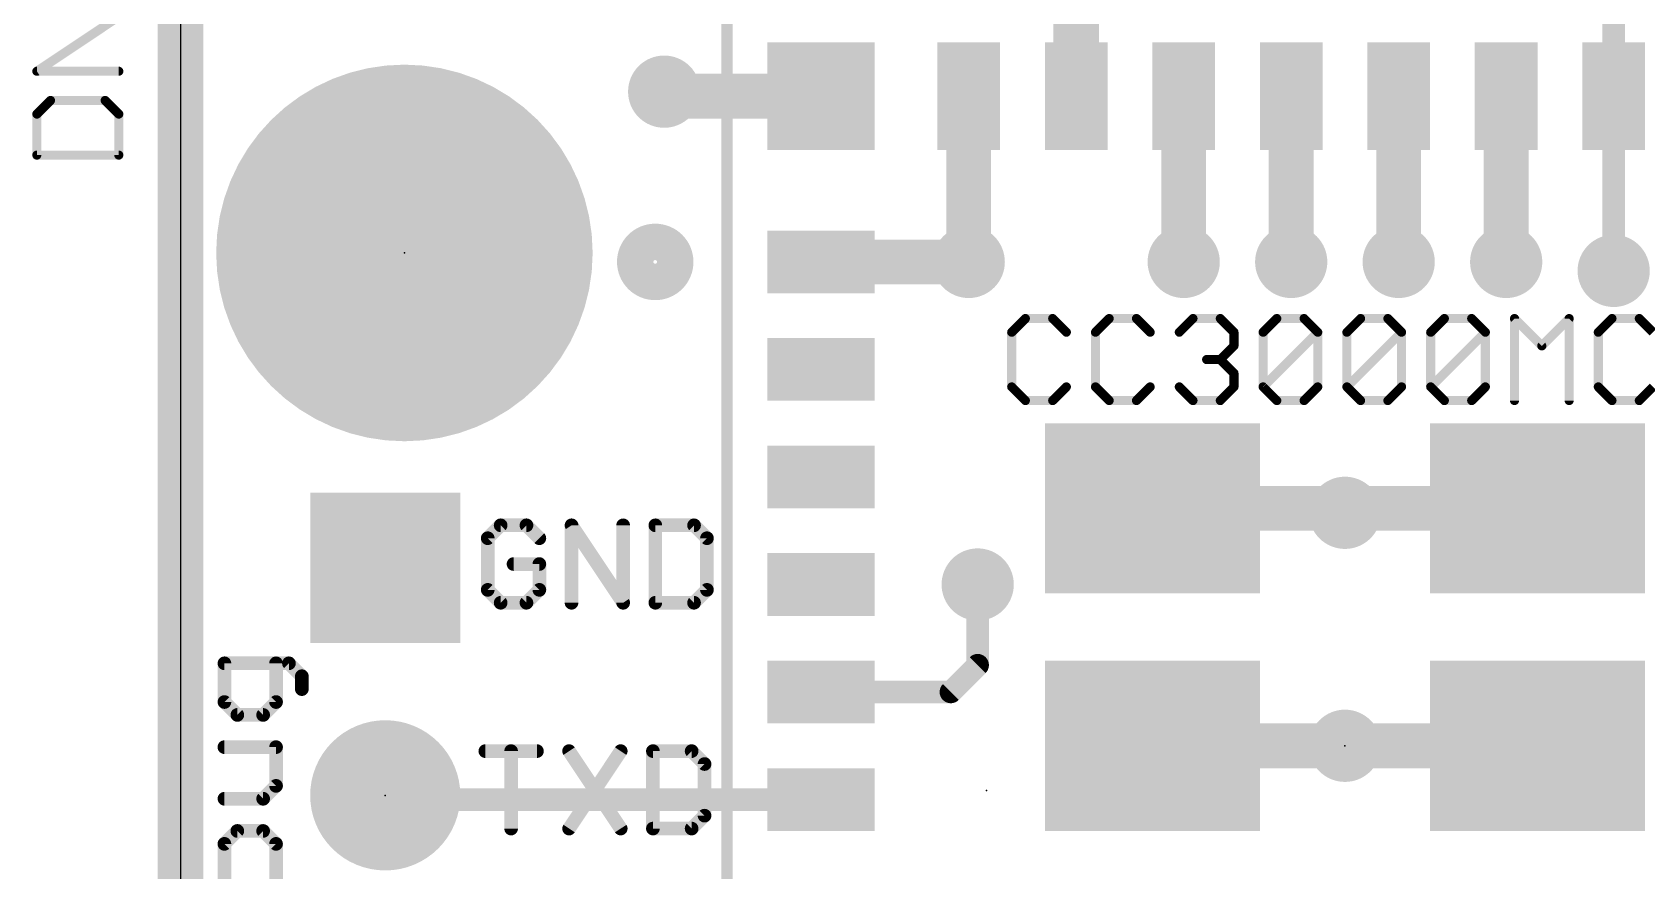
# Model space of a CAD drawing. Extents: x -4.9 to 29.4, y -4.6 to 44.6.
# Drawn here: x -1.65 to 16.37, y 19.61 to 28.96 of the extents above; entities that cross this region are included whole.
import ezdxf

# ---------------------------------------------------------------- set-up
doc = ezdxf.new("R2010")
doc.units = 0
for name, color, linetype in [('1', 12, 'CONTINUOUS'), ('17', 110, 'CONTINUOUS'), ('18', 110, 'CONTINUOUS'), ('20', 53, 'CONTINUOUS'), ('21', 40, 'CONTINUOUS'), ('23', 53, 'CONTINUOUS'), ('24', 53, 'CONTINUOUS'), ('27', 253, 'CONTINUOUS'), ('39', 12, 'CONTINUOUS'), ('40', 132, 'CONTINUOUS'), ('41', 12, 'CONTINUOUS'), ('42', 132, 'CONTINUOUS')]:
    doc.layers.add(name, color=color, linetype=linetype)

# ---------------------------------------------------------------- blocks, each defined once
blk = doc.blocks.new('SQUAREP')
blk.add_solid([(-0.5, -0.5), (0.5, -0.5), (-0.5, 0.5), (0.5, 0.5)])
blk = doc.blocks.new('ROUNDP')
at = {"const_width": 0.5}
blk.add_lwpolyline([(0, -0.25, 1), (0, 0.25, 1), (0, -0.25)], format="xyb", dxfattribs=at)
blk = doc.blocks.new('RECT')
blk.add_solid([(-0.5, -0.5), (0.5, -0.5), (-0.5, 0.5), (0.5, 0.5)])
blk = doc.blocks.new('ROUNDV')
at = {"const_width": 0.5}
blk.add_lwpolyline([(0, -0.25, 1), (0, 0.25, 1), (0, -0.25)], format="xyb", dxfattribs=at)

msp = doc.modelspace()

# ---------------------------------------------------------------- linework, layer by layer
at = {"layer": '1'}
for points, const_width in [([(0, 3), (0, 37)], 0.508), ([(10, 28.25), (10, 31.992)], 0.508), ([(16, 29.2), (16, 28.25)], 0.25), ([(5.45, 28.25), (5.4, 28.3)], 0.5), ([(7.15, 28.25), (5.45, 28.25)], 0.5), ([(8.8, 28.25), (8.8, 26.4)], 0.5), ([(11.2, 28.25), (11.2, 26.4)], 0.5), ([(12.4, 28.25), (12.4, 26.4)], 0.5), ([(13.6, 28.25), (13.6, 26.4)], 0.5), ([(14.8, 28.25), (14.8, 26.4)], 0.5), ([(16, 28.25), (16, 26.3)], 0.25), ([(7.15, 26.4), (8.8, 26.4)], 0.5), ([(10.85, 23.65), (12.95, 23.65)], 0.5), ([(12.95, 23.65), (13, 23.6)], 0.5), ([(13.05, 23.65), (13, 23.6)], 0.5), ([(15.15, 23.65), (13.05, 23.65)], 0.5), ([(8.9, 21.9), (8.9, 22.8)], 0.25), ([(8.6, 21.6), (8.9, 21.9)], 0.25), ([(7.15, 21.6), (8.6, 21.6)], 0.25), ([(10.85, 21), (13, 21)], 0.5), ([(15.15, 21), (13, 21)], 0.5), ([(2.286, 20.4), (2.286, 20.447)], 0.254), ([(7.15, 20.4), (2.286, 20.4)], 0.254)]:
    msp.add_lwpolyline(points, dxfattribs=dict(at, const_width=const_width))
for points, const_width in [([(5.4884, 28.3884, 1), (5.3116, 28.2116)], 0.25), ([(5.45, 28.375, 1), (5.45, 28.125)], 0.25), ([(7.15, 28.125, 1), (7.15, 28.375)], 0.25), ([(8.925, 28.25, 1), (8.675, 28.25)], 0.25), ([(11.325, 28.25, 1), (11.075, 28.25)], 0.25), ([(12.525, 28.25, 1), (12.275, 28.25)], 0.25), ([(13.725, 28.25, 1), (13.475, 28.25)], 0.25), ([(14.925, 28.25, 1), (14.675, 28.25)], 0.25), ([(5.3616, 28.1616, 1), (5.5384, 28.3384)], 0.25), ([(9.873, 28.25, 1), (10.127, 28.25)], 0.254), ([(16.0625, 28.25, 1), (15.9375, 28.25)], 0.125), ([(15.9375, 28.25, 1), (16.0625, 28.25)], 0.125), ([(7.15, 26.525, 1), (7.15, 26.275)], 0.25), ([(8.675, 26.4, 1), (8.925, 26.4)], 0.25), ([(8.8, 26.275, 1), (8.8, 26.525)], 0.25), ([(11.075, 26.4, 1), (11.325, 26.4)], 0.25), ([(12.275, 26.4, 1), (12.525, 26.4)], 0.25), ([(13.475, 26.4, 1), (13.725, 26.4)], 0.25), ([(14.675, 26.4, 1), (14.925, 26.4)], 0.25), ([(15.9375, 26.3, 1), (16.0625, 26.3)], 0.125), ([(10.85, 23.775, 1), (10.85, 23.525)], 0.25), ([(13.0384, 23.7384, 1), (12.8616, 23.5616)], 0.25), ([(12.9116, 23.6884, 1), (13.0884, 23.5116)], 0.25), ([(12.9116, 23.5116, 1), (13.0884, 23.6884)], 0.25), ([(13.05, 23.775, 1), (13.05, 23.525)], 0.25), ([(12.95, 23.525, 1), (12.95, 23.775)], 0.25), ([(13.1384, 23.5616, 1), (12.9616, 23.7384)], 0.25), ([(15.15, 23.525, 1), (15.15, 23.775)], 0.25), ([(8.9625, 22.8, 1), (8.8375, 22.8)], 0.125), ([(8.9442, 21.8558, 1), (8.8558, 21.9442)], 0.125), ([(8.8375, 21.9, 1), (8.9625, 21.9)], 0.125), ([(7.15, 21.6625, 1), (7.15, 21.5375)], 0.125), ([(8.5558, 21.6442, 1), (8.6442, 21.5558)], 0.125), ([(8.6, 21.5375, 1), (8.6, 21.6625)], 0.125), ([(10.85, 21.125, 1), (10.85, 20.875)], 0.25), ([(13, 21.125, 1), (13, 20.875)], 0.25), ([(13, 20.875, 1), (13, 21.125)], 0.25), ([(15.15, 20.875, 1), (15.15, 21.125)], 0.25), ([(2.3495, 20.447, 1), (2.2225, 20.447)], 0.127), ([(2.286, 20.4635, 1), (2.286, 20.3365)], 0.127), ([(2.2225, 20.4, 1), (2.3495, 20.4)], 0.127), ([(7.15, 20.3365, 1), (7.15, 20.4635)], 0.127)]:
    msp.add_lwpolyline(points, format="xyb", dxfattribs=dict(at, const_width=const_width))
at = {"layer": '20'}
msp.add_line((0, 37), (0, 3), dxfattribs=at)
at = {"layer": '21'}
for points, const_width in [([(6.1, 12.7), (6.1, 29.3)], 0.127), ([(3.5743, 23.4605), (3.4302, 23.3165)], 0.1524), ([(3.8624, 23.4605), (3.5743, 23.4605)], 0.1524), ([(4.0064, 23.3165), (3.8624, 23.4605)], 0.1524), ([(4.3657, 22.5962), (4.3657, 23.4605)], 0.1524), ([(4.3657, 23.4605), (4.9419, 22.5962)], 0.1524), ([(4.9419, 22.5962), (4.9419, 23.4605)], 0.1524), ([(5.3012, 23.4605), (5.3012, 22.5962)], 0.1524), ([(5.7334, 23.4605), (5.3012, 23.4605)], 0.1524), ([(5.8775, 23.3165), (5.7334, 23.4605)], 0.1524), ([(3.4302, 23.3165), (3.4302, 22.7403)], 0.1524), ([(5.8775, 22.7403), (5.8775, 23.3165)], 0.1524), ([(4.0064, 23.0284), (3.7183, 23.0284)], 0.1524), ([(4.0064, 22.7403), (4.0064, 23.0284)], 0.1524), ([(3.4302, 22.7403), (3.5743, 22.5962)], 0.1524), ([(3.8624, 22.5962), (4.0064, 22.7403)], 0.1524), ([(5.7334, 22.5962), (5.8775, 22.7403)], 0.1524), ([(3.5743, 22.5962), (3.8624, 22.5962)], 0.1524), ([(5.3012, 22.5962), (5.7334, 22.5962)], 0.1524), ([(1.2109, 21.9205), (0.4906, 21.9205)], 0.1524), ([(0.4906, 21.9205), (0.4906, 21.4883)], 0.1524), ([(1.0668, 21.4883), (1.0668, 21.9205)], 0.1524), ([(1.3549, 21.7764), (1.2109, 21.9205)], 0.1524), ([(1.3549, 21.6324), (1.3549, 21.7764)], 0.1524), ([(0.4906, 21.4883), (0.6346, 21.3443)], 0.1524), ([(0.9227, 21.3443), (1.0668, 21.4883)], 0.1524), ([(0.6346, 21.3443), (0.9227, 21.3443)], 0.1524), ([(1.0668, 20.985), (0.4906, 20.985)], 0.1524), ([(1.0668, 20.5528), (1.0668, 20.985)], 0.1524), ([(3.4032, 20.9405), (3.9794, 20.9405)], 0.1524), ([(3.6913, 20.0762), (3.6913, 20.9405)], 0.1524), ([(4.3387, 20.9405), (4.9149, 20.0762)], 0.1524), ([(4.9149, 20.9405), (4.3387, 20.0762)], 0.1524), ([(5.2742, 20.9405), (5.2742, 20.0762)], 0.1524), ([(5.7064, 20.9405), (5.2742, 20.9405)], 0.1524), ([(5.8505, 20.7965), (5.7064, 20.9405)], 0.1524), ([(5.8505, 20.2203), (5.8505, 20.7965)], 0.1524), ([(0.9227, 20.4088), (1.0668, 20.5528)], 0.1524), ([(0.4906, 20.4088), (0.9227, 20.4088)], 0.1524), ([(5.7064, 20.0762), (5.8505, 20.2203)], 0.1524), ([(0.6346, 20.0495), (0.4906, 19.9054)], 0.1524), ([(0.9227, 20.0495), (0.6346, 20.0495)], 0.1524), ([(1.0668, 19.9054), (0.9227, 20.0495)], 0.1524), ([(5.2742, 20.0762), (5.7064, 20.0762)], 0.1524), ([(0.4906, 19.9054), (0.4906, 19.4732)], 0.1524), ([(1.0668, 19.4732), (1.0668, 19.9054)], 0.1524)]:
    msp.add_lwpolyline(points, dxfattribs=dict(at, const_width=const_width))
for points, const_width in [([(2.5, 24.5, 1), (2.5, 28.5, 1), (2.5, 24.5)], 0.2032), ([(5.3, 26.1764, 1), (5.3, 26.6236, 1), (5.3, 26.1764)], 0.4064), ([(3.5743, 23.4986, 1), (3.5743, 23.4224)], 0.0762), ([(3.6012, 23.4336, 1), (3.5473, 23.4875)], 0.0762), ([(3.8893, 23.4875, 1), (3.8354, 23.4336)], 0.0762), ([(3.8624, 23.4224, 1), (3.8624, 23.4986)], 0.0762), ([(4.3974, 23.4817, 1), (4.334, 23.4394)], 0.0762), ([(4.4038, 23.4605, 1), (4.3276, 23.4605)], 0.0762), ([(4.98, 23.4605, 1), (4.9038, 23.4605)], 0.0762), ([(5.3393, 23.4605, 1), (5.2631, 23.4605)], 0.0762), ([(5.3012, 23.4986, 1), (5.3012, 23.4224)], 0.0762), ([(5.7603, 23.4875, 1), (5.7065, 23.4336)], 0.0762), ([(5.7334, 23.4224, 1), (5.7334, 23.4986)], 0.0762), ([(3.4683, 23.3165, 1), (3.3921, 23.3165)], 0.0762), ([(3.4033, 23.3434, 1), (3.4571, 23.2895)], 0.0762), ([(3.9795, 23.2895, 1), (4.0334, 23.3434)], 0.0762), ([(5.9156, 23.3165, 1), (5.8394, 23.3165)], 0.0762), ([(5.8505, 23.2895, 1), (5.9044, 23.3434)], 0.0762), ([(3.7183, 23.0665, 1), (3.7183, 22.9903)], 0.0762), ([(4.0445, 23.0284, 1), (3.9683, 23.0284)], 0.0762), ([(4.0064, 22.9903, 1), (4.0064, 23.0665)], 0.0762), ([(3.4571, 22.7672, 1), (3.4033, 22.7133)], 0.0762), ([(3.3921, 22.7403, 1), (3.4683, 22.7403)], 0.0762), ([(3.9683, 22.7403, 1), (4.0445, 22.7403)], 0.0762), ([(4.0334, 22.7133, 1), (3.9795, 22.7672)], 0.0762), ([(5.8394, 22.7403, 1), (5.9156, 22.7403)], 0.0762), ([(5.9044, 22.7133, 1), (5.8505, 22.7672)], 0.0762), ([(3.5743, 22.6343, 1), (3.5743, 22.5581)], 0.0762), ([(3.5473, 22.5693, 1), (3.6012, 22.6231)], 0.0762), ([(3.8354, 22.6231, 1), (3.8893, 22.5693)], 0.0762), ([(3.8624, 22.5581, 1), (3.8624, 22.6343)], 0.0762), ([(4.3276, 22.5962, 1), (4.4038, 22.5962)], 0.0762), ([(4.9038, 22.5962, 1), (4.98, 22.5962)], 0.0762), ([(4.9102, 22.5751, 1), (4.9736, 22.6173)], 0.0762), ([(5.3012, 22.6343, 1), (5.3012, 22.5581)], 0.0762), ([(5.2631, 22.5962, 1), (5.3393, 22.5962)], 0.0762), ([(5.7065, 22.6231, 1), (5.7603, 22.5693)], 0.0762), ([(5.7334, 22.5581, 1), (5.7334, 22.6343)], 0.0762), ([(0.4906, 21.9586, 1), (0.4906, 21.8824)], 0.0762), ([(0.5287, 21.9205, 1), (0.4525, 21.9205)], 0.0762), ([(1.1049, 21.9205, 1), (1.0287, 21.9205)], 0.0762), ([(1.2378, 21.9474, 1), (1.1839, 21.8936)], 0.0762), ([(1.2109, 21.8824, 1), (1.2109, 21.9586)], 0.0762), ([(1.393, 21.7764, 1), (1.3168, 21.7764)], 0.0762), ([(1.328, 21.7495, 1), (1.3819, 21.8034)], 0.0762), ([(1.3168, 21.6324, 1), (1.393, 21.6324)], 0.0762), ([(0.5175, 21.5153, 1), (0.4636, 21.4614)], 0.0762), ([(0.4525, 21.4883, 1), (0.5287, 21.4883)], 0.0762), ([(1.0287, 21.4883, 1), (1.1049, 21.4883)], 0.0762), ([(1.0937, 21.4614, 1), (1.0399, 21.5153)], 0.0762), ([(0.6346, 21.3824, 1), (0.6346, 21.3062)], 0.0762), ([(0.6077, 21.3173, 1), (0.6616, 21.3712)], 0.0762), ([(0.8958, 21.3712, 1), (0.9497, 21.3173)], 0.0762), ([(0.9227, 21.3062, 1), (0.9227, 21.3824)], 0.0762), ([(0.4906, 21.0231, 1), (0.4906, 20.9469)], 0.0762), ([(1.1049, 20.985, 1), (1.0287, 20.985)], 0.0762), ([(1.0668, 20.9469, 1), (1.0668, 21.0231)], 0.0762), ([(3.4032, 20.9786, 1), (3.4032, 20.9024)], 0.0762), ([(3.7294, 20.9405, 1), (3.6532, 20.9405)], 0.0762), ([(3.9794, 20.9024, 1), (3.9794, 20.9786)], 0.0762), ([(4.3704, 20.9617, 1), (4.307, 20.9194)], 0.0762), ([(4.9466, 20.9194, 1), (4.8832, 20.9617)], 0.0762), ([(5.3123, 20.9405, 1), (5.2361, 20.9405)], 0.0762), ([(5.2742, 20.9786, 1), (5.2742, 20.9024)], 0.0762), ([(5.7333, 20.9675, 1), (5.6795, 20.9136)], 0.0762), ([(5.7064, 20.9024, 1), (5.7064, 20.9786)], 0.0762), ([(5.8886, 20.7965, 1), (5.8124, 20.7965)], 0.0762), ([(5.8235, 20.7695, 1), (5.8774, 20.8234)], 0.0762), ([(1.0287, 20.5528, 1), (1.1049, 20.5528)], 0.0762), ([(1.0937, 20.5259, 1), (1.0399, 20.5798)], 0.0762), ([(0.4906, 20.4469, 1), (0.4906, 20.3707)], 0.0762), ([(0.8958, 20.4357, 1), (0.9497, 20.3818)], 0.0762), ([(0.9227, 20.3707, 1), (0.9227, 20.4469)], 0.0762), ([(5.8124, 20.2203, 1), (5.8886, 20.2203)], 0.0762), ([(5.8774, 20.1933, 1), (5.8235, 20.2472)], 0.0762), ([(0.6346, 20.0876, 1), (0.6346, 20.0114)], 0.0762), ([(0.6616, 20.0225, 1), (0.6077, 20.0764)], 0.0762), ([(0.9497, 20.0764, 1), (0.8958, 20.0225)], 0.0762), ([(0.9227, 20.0114, 1), (0.9227, 20.0876)], 0.0762), ([(3.6532, 20.0762, 1), (3.7294, 20.0762)], 0.0762), ([(4.307, 20.0973, 1), (4.3704, 20.0551)], 0.0762), ([(4.8832, 20.0551, 1), (4.9466, 20.0973)], 0.0762), ([(5.2742, 20.1143, 1), (5.2742, 20.0381)], 0.0762), ([(5.2361, 20.0762, 1), (5.3123, 20.0762)], 0.0762), ([(5.6795, 20.1031, 1), (5.7333, 20.0493)], 0.0762), ([(5.7064, 20.0381, 1), (5.7064, 20.1143)], 0.0762), ([(0.5287, 19.9054, 1), (0.4525, 19.9054)], 0.0762), ([(0.4636, 19.9323, 1), (0.5175, 19.8785)], 0.0762), ([(1.1049, 19.9054, 1), (1.0287, 19.9054)], 0.0762), ([(1.0399, 19.8785, 1), (1.0937, 19.9323)], 0.0762)]:
    msp.add_lwpolyline(points, format="xyb", dxfattribs=dict(at, const_width=const_width))
at = {"layer": '23'}
for p in [(2.5, 26.5), (13, 21), (2.286, 20.447)]:
    msp.add_point(p, dxfattribs=at)
at = {"layer": '24'}
msp.add_point((9, 20.5), dxfattribs=at)
at = {"layer": '27', "const_width": 0.1016}
for points in [[(-1.6036, 28.5277), (-0.6884, 29.1378)], [(-0.6884, 28.5277), (-1.6036, 28.5277)], [(-1.4511, 28.2023), (-1.6036, 28.0497)], [(-0.8409, 28.2023), (-1.4511, 28.2023)], [(-0.6884, 28.0497), (-0.8409, 28.2023)], [(-1.6036, 28.0497), (-1.6036, 27.5921)], [(-0.6884, 27.5921), (-0.6884, 28.0497)], [(-1.6036, 27.5921), (-0.6884, 27.5921)], [(9.4323, 25.768), (9.2798, 25.6155)], [(9.7374, 25.768), (9.4323, 25.768)], [(9.8899, 25.6155), (9.7374, 25.768)], [(10.3678, 25.768), (10.2153, 25.6155)], [(10.6729, 25.768), (10.3678, 25.768)], [(10.8254, 25.6155), (10.6729, 25.768)], [(11.1508, 25.6155), (11.3034, 25.768)], [(11.3034, 25.768), (11.6084, 25.768)], [(11.6084, 25.768), (11.761, 25.6155)], [(12.0864, 25.6155), (12.2389, 25.768)], [(12.2389, 25.768), (12.5439, 25.768)], [(12.5439, 25.768), (12.6965, 25.6155)], [(13.0219, 25.6155), (13.1744, 25.768)], [(13.1744, 25.768), (13.4795, 25.768)], [(13.4795, 25.768), (13.632, 25.6155)], [(13.9574, 25.6155), (14.1099, 25.768)], [(14.1099, 25.768), (14.415, 25.768)], [(14.415, 25.768), (14.5675, 25.6155)], [(14.8929, 24.8528), (14.8929, 25.768)], [(14.8929, 25.768), (15.198, 25.4629)], [(15.198, 25.4629), (15.503, 25.768)], [(15.503, 25.768), (15.503, 24.8528)], [(15.981, 25.768), (15.8284, 25.6155)], [(16.286, 25.768), (15.981, 25.768)], [(16.4385, 25.6155), (16.286, 25.768)], [(9.2798, 25.6155), (9.2798, 25.0053)], [(10.2153, 25.6155), (10.2153, 25.0053)], [(11.761, 25.6155), (11.761, 25.4629)], [(12.0864, 25.0053), (12.0864, 25.6155)], [(12.0864, 25.0053), (12.6965, 25.6155)], [(12.6965, 25.6155), (12.6965, 25.0053)], [(13.0219, 25.0053), (13.0219, 25.6155)], [(13.0219, 25.0053), (13.632, 25.6155)], [(13.632, 25.6155), (13.632, 25.0053)], [(13.9574, 25.0053), (13.9574, 25.6155)], [(13.9574, 25.0053), (14.5675, 25.6155)], [(14.5675, 25.6155), (14.5675, 25.0053)], [(15.8284, 25.6155), (15.8284, 25.0053)], [(11.761, 25.4629), (11.6084, 25.3104)], [(11.6084, 25.3104), (11.4559, 25.3104)], [(11.6084, 25.3104), (11.761, 25.1579)], [(9.2798, 25.0053), (9.4323, 24.8528)], [(9.7374, 24.8528), (9.8899, 25.0053)], [(10.2153, 25.0053), (10.3678, 24.8528)], [(10.6729, 24.8528), (10.8254, 25.0053)], [(11.3034, 24.8528), (11.1508, 25.0053)], [(11.761, 25.0053), (11.6084, 24.8528)], [(11.761, 25.1579), (11.761, 25.0053)], [(12.2389, 24.8528), (12.0864, 25.0053)], [(12.6965, 25.0053), (12.5439, 24.8528)], [(13.1744, 24.8528), (13.0219, 25.0053)], [(13.632, 25.0053), (13.4795, 24.8528)], [(14.1099, 24.8528), (13.9574, 25.0053)], [(14.5675, 25.0053), (14.415, 24.8528)], [(15.8284, 25.0053), (15.981, 24.8528)], [(16.286, 24.8528), (16.4385, 25.0053)], [(9.4323, 24.8528), (9.7374, 24.8528)], [(10.3678, 24.8528), (10.6729, 24.8528)], [(11.6084, 24.8528), (11.3034, 24.8528)], [(12.5439, 24.8528), (12.2389, 24.8528)], [(13.4795, 24.8528), (13.1744, 24.8528)], [(14.415, 24.8528), (14.1099, 24.8528)], [(15.981, 24.8528), (16.286, 24.8528)]]:
    msp.add_lwpolyline(points, dxfattribs=at)
at = {"layer": '27', "const_width": 0.0508}
for points in [[(-1.6036, 28.5531, 1), (-1.6036, 28.5023)], [(-1.6177, 28.5488, 1), (-1.5895, 28.5065)], [(-0.6884, 28.5023, 1), (-0.6884, 28.5531)], [(-1.4511, 28.2277, 1), (-1.4511, 28.1769)], [(-1.4331, 28.1843, 1), (-1.469, 28.2202)], [(-0.823, 28.2202, 1), (-0.8589, 28.1843)], [(-0.8409, 28.1769, 1), (-0.8409, 28.2277)], [(-1.5782, 28.0497, 1), (-1.629, 28.0497)], [(-1.6215, 28.0677, 1), (-1.5856, 28.0318)], [(-0.663, 28.0497, 1), (-0.7138, 28.0497)], [(-0.7064, 28.0318, 1), (-0.6704, 28.0677)], [(-1.6036, 27.6175, 1), (-1.6036, 27.5667)], [(-1.629, 27.5921, 1), (-1.5782, 27.5921)], [(-0.7138, 27.5921, 1), (-0.663, 27.5921)], [(-0.6884, 27.5667, 1), (-0.6884, 27.6175)], [(9.4323, 25.7934, 1), (9.4323, 25.7426)], [(9.4503, 25.75, 1), (9.4144, 25.7859)], [(9.7554, 25.7859, 1), (9.7194, 25.75)], [(9.7374, 25.7426, 1), (9.7374, 25.7934)], [(10.3678, 25.7934, 1), (10.3678, 25.7426)], [(10.3858, 25.75, 1), (10.3499, 25.7859)], [(10.6909, 25.7859, 1), (10.6549, 25.75)], [(10.6729, 25.7426, 1), (10.6729, 25.7934)], [(11.3034, 25.7934, 1), (11.3034, 25.7426)], [(11.3213, 25.75, 1), (11.2854, 25.7859)], [(11.6264, 25.7859, 1), (11.5905, 25.75)], [(11.6084, 25.7426, 1), (11.6084, 25.7934)], [(12.2389, 25.7934, 1), (12.2389, 25.7426)], [(12.2568, 25.75, 1), (12.2209, 25.7859)], [(12.5619, 25.7859, 1), (12.526, 25.75)], [(12.5439, 25.7426, 1), (12.5439, 25.7934)], [(13.1744, 25.7934, 1), (13.1744, 25.7426)], [(13.1924, 25.75, 1), (13.1564, 25.7859)], [(13.4974, 25.7859, 1), (13.4615, 25.75)], [(13.4795, 25.7426, 1), (13.4795, 25.7934)], [(14.1099, 25.7934, 1), (14.1099, 25.7426)], [(14.1279, 25.75, 1), (14.092, 25.7859)], [(14.4329, 25.7859, 1), (14.397, 25.75)], [(14.415, 25.7426, 1), (14.415, 25.7934)], [(14.9183, 25.768, 1), (14.8675, 25.768)], [(14.9109, 25.7859, 1), (14.875, 25.75)], [(15.5284, 25.768, 1), (15.4776, 25.768)], [(15.521, 25.75, 1), (15.4851, 25.7859)], [(15.981, 25.7934, 1), (15.981, 25.7426)], [(15.9989, 25.75, 1), (15.963, 25.7859)], [(16.304, 25.7859, 1), (16.2681, 25.75)], [(16.286, 25.7426, 1), (16.286, 25.7934)], [(9.3052, 25.6155, 1), (9.2544, 25.6155)], [(9.2618, 25.6334, 1), (9.2978, 25.5975)], [(9.872, 25.5975, 1), (9.9079, 25.6334)], [(10.2407, 25.6155, 1), (10.1899, 25.6155)], [(10.1974, 25.6334, 1), (10.2333, 25.5975)], [(10.8075, 25.5975, 1), (10.8434, 25.6334)], [(11.1329, 25.6334, 1), (11.1688, 25.5975)], [(11.7864, 25.6155, 1), (11.7356, 25.6155)], [(11.743, 25.5975, 1), (11.7789, 25.6334)], [(12.1118, 25.6155, 1), (12.061, 25.6155)], [(12.0684, 25.6334, 1), (12.1043, 25.5975)], [(12.7219, 25.6155, 1), (12.6711, 25.6155)], [(12.7144, 25.5975, 1), (12.6785, 25.6334)], [(12.6785, 25.5975, 1), (12.7144, 25.6334)], [(13.0473, 25.6155, 1), (12.9965, 25.6155)], [(13.0039, 25.6334, 1), (13.0398, 25.5975)], [(13.6574, 25.6155, 1), (13.6066, 25.6155)], [(13.65, 25.5975, 1), (13.614, 25.6334)], [(13.614, 25.5975, 1), (13.65, 25.6334)], [(13.9828, 25.6155, 1), (13.932, 25.6155)], [(13.9394, 25.6334, 1), (13.9754, 25.5975)], [(14.5929, 25.6155, 1), (14.5421, 25.6155)], [(14.5855, 25.5975, 1), (14.5496, 25.6334)], [(14.5496, 25.5975, 1), (14.5855, 25.6334)], [(15.8538, 25.6155, 1), (15.803, 25.6155)], [(15.8105, 25.6334, 1), (15.8464, 25.5975)], [(11.7356, 25.4629, 1), (11.7864, 25.4629)], [(11.7789, 25.445, 1), (11.743, 25.4809)], [(15.18, 25.4809, 1), (15.2159, 25.445)], [(15.18, 25.445, 1), (15.2159, 25.4809)], [(11.4559, 25.3358, 1), (11.4559, 25.285)], [(11.6264, 25.3284, 1), (11.5905, 25.2924)], [(11.5905, 25.3284, 1), (11.6264, 25.2924)], [(11.6084, 25.285, 1), (11.6084, 25.3358)], [(9.2978, 25.0233, 1), (9.2618, 24.9874)], [(9.9079, 24.9874, 1), (9.872, 25.0233)], [(10.2333, 25.0233, 1), (10.1974, 24.9874)], [(10.8434, 24.9874, 1), (10.8075, 25.0233)], [(11.1688, 25.0233, 1), (11.1329, 24.9874)], [(11.7864, 25.1579, 1), (11.7356, 25.1579)], [(11.743, 25.1399, 1), (11.7789, 25.1758)], [(11.7789, 24.9874, 1), (11.743, 25.0233)], [(12.1043, 25.0233, 1), (12.0684, 24.9874)], [(12.7144, 24.9874, 1), (12.6785, 25.0233)], [(13.0398, 25.0233, 1), (13.0039, 24.9874)], [(13.65, 24.9874, 1), (13.614, 25.0233)], [(13.9754, 25.0233, 1), (13.9394, 24.9874)], [(14.5855, 24.9874, 1), (14.5496, 25.0233)], [(15.8464, 25.0233, 1), (15.8105, 24.9874)], [(9.2544, 25.0053, 1), (9.3052, 25.0053)], [(9.4323, 24.8782, 1), (9.4323, 24.8274)], [(9.4144, 24.8348, 1), (9.4503, 24.8708)], [(9.7194, 24.8708, 1), (9.7554, 24.8348)], [(9.7374, 24.8274, 1), (9.7374, 24.8782)], [(10.1899, 25.0053, 1), (10.2407, 25.0053)], [(10.3678, 24.8782, 1), (10.3678, 24.8274)], [(10.3499, 24.8348, 1), (10.3858, 24.8708)], [(10.6549, 24.8708, 1), (10.6909, 24.8348)], [(10.6729, 24.8274, 1), (10.6729, 24.8782)], [(11.3034, 24.8782, 1), (11.3034, 24.8274)], [(11.2854, 24.8348, 1), (11.3213, 24.8708)], [(11.5905, 24.8708, 1), (11.6264, 24.8348)], [(11.6084, 24.8274, 1), (11.6084, 24.8782)], [(11.7356, 25.0053, 1), (11.7864, 25.0053)], [(12.0684, 25.0233, 1), (12.1043, 24.9874)], [(12.061, 25.0053, 1), (12.1118, 25.0053)], [(12.2389, 24.8782, 1), (12.2389, 24.8274)], [(12.2209, 24.8348, 1), (12.2568, 24.8708)], [(12.526, 24.8708, 1), (12.5619, 24.8348)], [(12.5439, 24.8274, 1), (12.5439, 24.8782)], [(12.6711, 25.0053, 1), (12.7219, 25.0053)], [(13.0039, 25.0233, 1), (13.0398, 24.9874)], [(12.9965, 25.0053, 1), (13.0473, 25.0053)], [(13.1744, 24.8782, 1), (13.1744, 24.8274)], [(13.1564, 24.8348, 1), (13.1924, 24.8708)], [(13.4615, 24.8708, 1), (13.4974, 24.8348)], [(13.4795, 24.8274, 1), (13.4795, 24.8782)], [(13.6066, 25.0053, 1), (13.6574, 25.0053)], [(13.9394, 25.0233, 1), (13.9754, 24.9874)], [(13.932, 25.0053, 1), (13.9828, 25.0053)], [(14.1099, 24.8782, 1), (14.1099, 24.8274)], [(14.092, 24.8348, 1), (14.1279, 24.8708)], [(14.397, 24.8708, 1), (14.4329, 24.8348)], [(14.415, 24.8274, 1), (14.415, 24.8782)], [(14.5421, 25.0053, 1), (14.5929, 25.0053)], [(14.8675, 24.8528, 1), (14.9183, 24.8528)], [(15.4776, 24.8528, 1), (15.5284, 24.8528)], [(15.803, 25.0053, 1), (15.8538, 25.0053)], [(15.981, 24.8782, 1), (15.981, 24.8274)], [(15.963, 24.8348, 1), (15.9989, 24.8708)], [(16.2681, 24.8708, 1), (16.304, 24.8348)], [(16.286, 24.8274, 1), (16.286, 24.8782)]]:
    msp.add_lwpolyline(points, format="xyb", dxfattribs=at)
at = {"layer": '39', "const_width": 2.032}
msp.add_lwpolyline([(2.5, 25.5, 1), (2.5, 27.5, 1), (2.5, 25.5)], format="xyb", dxfattribs=at)
at = {"layer": '40', "const_width": 2.032}
msp.add_lwpolyline([(2.5, 25.5, 1), (2.5, 27.5, 1), (2.5, 25.5)], format="xyb", dxfattribs=at)
at = {"layer": '41', "const_width": 2.032}
msp.add_lwpolyline([(2.5, 25.5, 1), (2.5, 27.5, 1), (2.5, 25.5)], format="xyb", dxfattribs=at)
at = {"layer": '42', "const_width": 2.032}
msp.add_lwpolyline([(2.5, 25.5, 1), (2.5, 27.5, 1), (2.5, 25.5)], format="xyb", dxfattribs=at)

# ---------------------------------------------------------------- block references
at = {"layer": '1'}
for p, xscale, yscale in [((7.15, 28.25), 1.2, 1.2), ((10.85, 23.65), 2.4, 1.9), ((15.15, 23.65), 2.4, 1.9), ((10.85, 21), 2.4, 1.9), ((15.15, 21), 2.4, 1.9)]:
    msp.add_blockref('RECT', p, dxfattribs=dict(at, xscale=xscale, yscale=yscale))
at = {"layer": '1', "xscale": 0.7, "yscale": 1.2}
for p, rotation in [((8.8, 28.25), 180), ((10, 28.25), 180), ((11.2, 28.25), 180), ((12.4, 28.25), 180), ((13.6, 28.25), 180), ((14.8, 28.25), 180), ((16, 28.25), 180), ((7.15, 26.4), 90), ((7.15, 25.2), 90), ((7.15, 24), 90), ((7.15, 22.8), 90), ((7.15, 21.6), 90), ((7.15, 20.4), 90)]:
    msp.add_blockref('RECT', p, dxfattribs=dict(at, rotation=rotation))
at = {"layer": '17'}
for name, p, xscale, yscale in [('ROUNDP', (2.5, 26.5), 3.516, 3.516), ('SQUAREP', (2.286, 22.987), 1.6764, 1.6764), ('ROUNDP', (2.286, 20.447), 1.6764, 1.6764)]:
    msp.add_blockref(name, p, dxfattribs=dict(at, xscale=xscale, yscale=yscale))
at = {"layer": '18', "xscale": 0.8064, "yscale": 0.8064}
for p in [(5.4, 28.3), (5.4, 28.3), (8.8, 26.4), (8.8, 26.4), (11.2, 26.4), (11.2, 26.4), (12.4, 26.4), (12.4, 26.4), (13.6, 26.4), (13.6, 26.4), (14.8, 26.4), (14.8, 26.4), (16, 26.3), (16, 26.3), (13, 23.6), (13, 23.6), (8.9, 22.8), (8.9, 22.8), (13, 21), (13, 21)]:
    msp.add_blockref('ROUNDV', p, dxfattribs=at)

doc.saveas('drawing.dxf')
